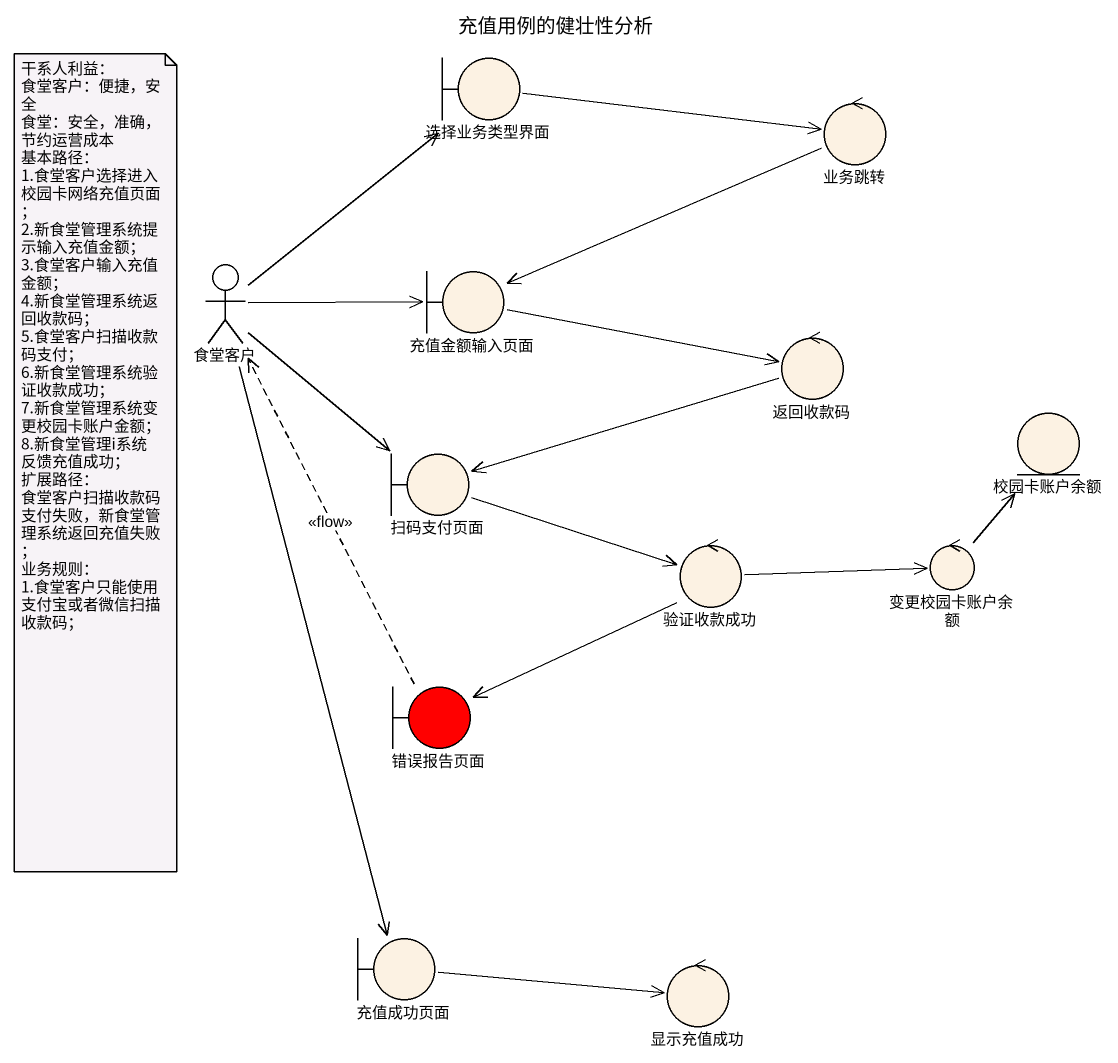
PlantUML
@startuml
title 充值用例的健壮性分析
boundary 选择业务类型界面 #FCF2E3
control 业务跳转 #FCF2E3
actor 食堂客户
boundary 充值金额输入页面 #FCF2E3
control 返回收款码 #FCF2E3
entity 校园卡账户余额 #FCF2E3
boundary 扫码支付页面 #FCF2E3
control 验证收款成功 #FCF2E3
control 变更校园卡账户余额 #FCF2E3
boundary 错误报告页面 #FF0000
boundary 充值成功页面 #FCF2E3
control 显示充值成功 #FCF2E3
选择业务类型界面 -right-> 业务跳转
业务跳转 -left-> 充值金额输入页面
食堂客户 -up-> 选择业务类型界面
食堂客户 -right-> 充值金额输入页面
食堂客户 --> 扫码支付页面
食堂客户 --> 充值成功页面
充值金额输入页面 -right-> 返回收款码
返回收款码 -left-> 扫码支付页面
扫码支付页面 -right-> 验证收款成功
验证收款成功 -right-> 变更校园卡账户余额
验证收款成功 --> 错误报告页面
变更校园卡账户余额 -up-> 校园卡账户余额
错误报告页面 .up.> 食堂客户 : <<flow>>
充值成功页面 -right-> 显示充值成功
note as N1
  干系人利益：
  食堂客户：便捷，安全
  食堂：安全，准确，节约运营成本
  基本路径：
  1.食堂客户选择进入校园卡网络充值页面；
  2.新食堂管理系统提示输入充值金额；
  3.食堂客户输入充值金额；
  4.新食堂管理系统返回收款码；
  5.食堂客户扫描收款码支付；
  6.新食堂管理系统验证收款成功；
  7.新食堂管理系统变更校园卡账户金额；
  8.新食堂管理i系统反馈充值成功；
  扩展路径：
  食堂客户扫描收款码支付失败，新食堂管理系统返回充值失败；
  业务规则：
  1.食堂客户只能使用支付宝或者微信扫描收款码；
end note
@enduml
